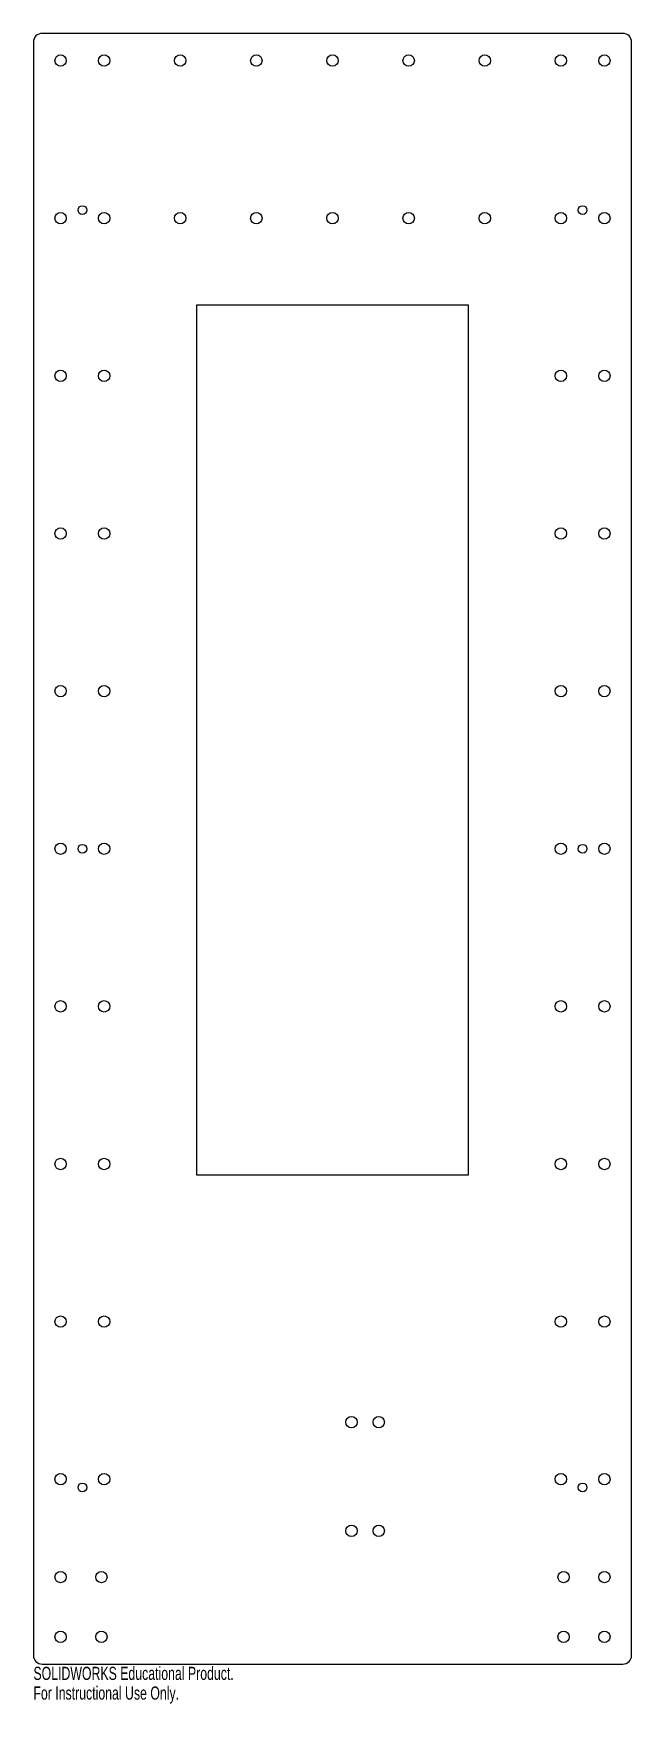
# Model space of a CAD drawing. Header units: millimetres. Extents: x -110 to 110, y -315 to 300.
import ezdxf

# ---------------------------------------------------------------- set-up
doc = ezdxf.new("R2010")
doc.units = ezdxf.units.MM
doc.styles.add('SLDTEXTSTYLE0', font='TXT', dxfattribs={"width": 0.7})

msp = doc.modelspace()

# ---------------------------------------------------------------- linework, layer by layer
at = {"color": 7, "linetype": 'Continuous', "lineweight": 25}
for p, q in [((-110, 296.8), (-110, -296.8)), ((106.8, 300), (-106.8, 300)), ((110, -296.8), (110, 296.8)), ((50, 200), (-50, 200)), ((-50, 200), (-50, -120)), ((50, -120), (50, 200)), ((-50, -120), (50, -120)), ((-106.8, -300), (106.8, -300))]:
    msp.add_line(p, q, dxfattribs=at)
for centre, radius in [((-100, 290), 2.1), ((-84, 290), 2.1), ((-56, 290), 2.1), ((-28, 290), 2.1), ((0, 290), 2.1), ((28, 290), 2.1), ((56, 290), 2.1), ((84, 290), 2.1), ((100, 290), 2.1), ((-100, 232), 2.1), ((-92, 235), 1.6), ((-84, 232), 2.1), ((-56, 232), 2.1), ((-28, 232), 2.1), ((0, 232), 2.1), ((28, 232), 2.1), ((56, 232), 2.1), ((84, 232), 2.1), ((92, 235), 1.6), ((100, 232), 2.1), ((-100, 174), 2.1), ((-84, 174), 2.1), ((84, 174), 2.1), ((100, 174), 2.1), ((-100, 116), 2.1), ((-84, 116), 2.1), ((84, 116), 2.1), ((100, 116), 2.1), ((-100, 58), 2.1), ((-84, 58), 2.1), ((84, 58), 2.1), ((100, 58), 2.1), ((-100, 0), 2.1), ((-92, 0), 1.6), ((-84, 0), 2.1), ((84, 0), 2.1), ((92, 0), 1.6), ((100, 0), 2.1), ((-100, -58), 2.1), ((-84, -58), 2.1), ((84, -58), 2.1), ((100, -58), 2.1), ((-100, -116), 2.1), ((-84, -116), 2.1), ((84, -116), 2.1), ((100, -116), 2.1), ((-100, -174), 2.1), ((-84, -174), 2.1), ((84, -174), 2.1), ((100, -174), 2.1), ((7, -211), 2.1), ((17, -211), 2.1), ((-100, -232), 2.1), ((-92, -235), 1.6), ((-84, -232), 2.1), ((84, -232), 2.1), ((92, -235), 1.6), ((100, -232), 2.1), ((7, -251), 2.1), ((17, -251), 2.1), ((-100, -268), 2.1), ((-85, -268), 2.1), ((85, -268), 2.1), ((100, -268), 2.1), ((-100, -290), 2.1), ((-85, -290), 2.1), ((85, -290), 2.1), ((100, -290), 2.1)]:
    msp.add_circle(centre, radius, dxfattribs=at)
for centre, start, end in [((-106.8, 296.8), 90, 180), ((106.8, 296.8), 0, 90), ((-106.8, -296.8), 180, 270), ((106.8, -296.8), 270, 0)]:
    msp.add_arc(centre, 3.2, start, end, dxfattribs=at)

# ---------------------------------------------------------------- texts
at = {"color": 7, "linetype": 'Continuous', "char_height": 4.8336, "attachment_point": 1, "style": 'SLDTEXTSTYLE0'}
for s, insert in [('SOLIDWORKS Educational Product.', (-110, -301.02)), ('For Instructional Use Only.', (-110, -308.27))]:
    msp.add_mtext(s, dxfattribs=dict(at, insert=insert))

doc.saveas('drawing.dxf')
